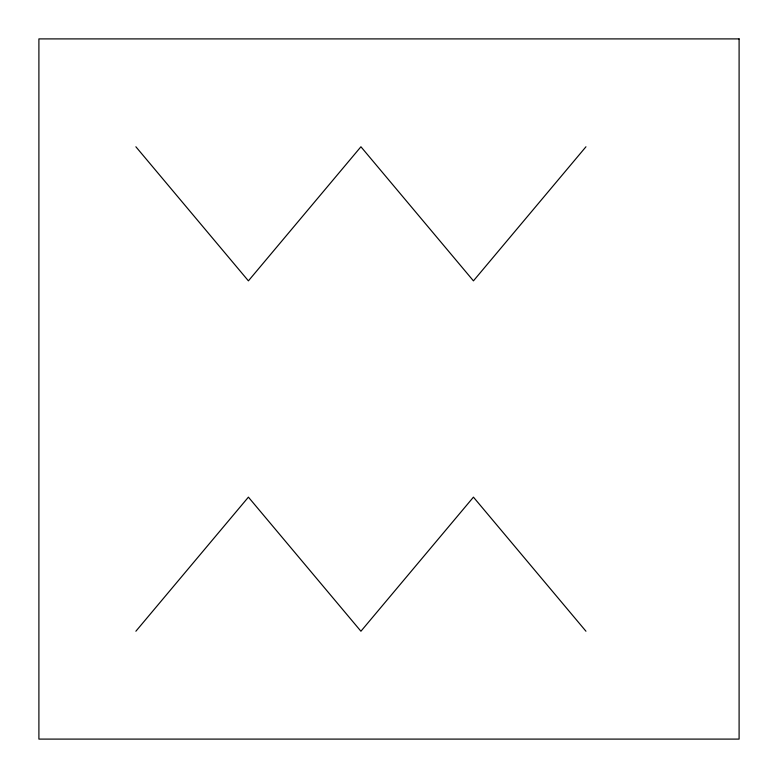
<?xml version="1.0" encoding="UTF-8"?>
<svg xmlns="http://www.w3.org/2000/svg" width="778" height="778" viewBox="0 0 778 778"><rect width="100%" height="100%" fill="white"/><g stroke="black" fill="none" stroke-linecap="round" stroke-linejoin="round"><path stroke-width="1.17" d="M135.878 631.23L248.406 497.142L360.924 631.23L473.442 497.142L585.96 631.23M585.96 146.77L473.442 280.858L360.924 146.77L248.406 280.858L135.878 146.77M739.1 38.9L38.9 38.9L38.9 739.1L739.1 739.1L739.1 38.9"/></g></svg>
